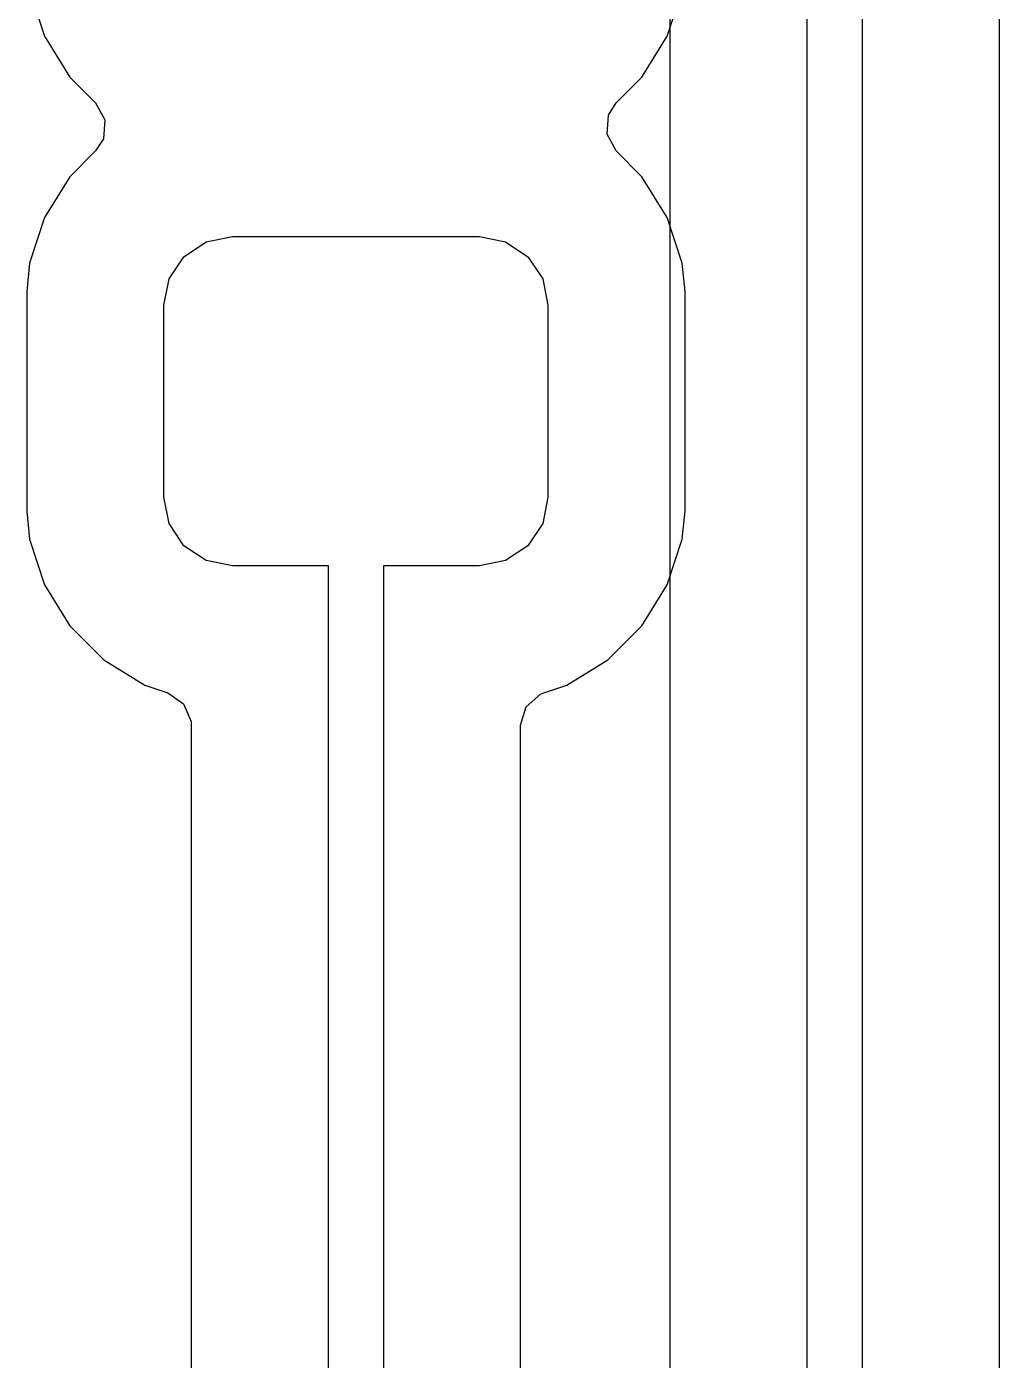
# Model space of a CAD drawing. Header units: inches. Extents: x 6.57 to 9.79, y -8.72 to -3.17.
# Drawn here: x 8.3627 to 8.5024, y -5.6034 to -5.412 of the extents above; entities that cross this region are included whole.
import ezdxf

# ---------------------------------------------------------------- set-up
doc = ezdxf.new("R2010")
doc.units = ezdxf.units.IN
doc.header["$MEASUREMENT"] = 0
doc.layers.add('B.Cu', color=153, linetype='CONTINUOUS', true_color=0x4d7fc4)

msp = doc.modelspace()

# ---------------------------------------------------------------- linework, layer by layer
at = {"layer": 'B.Cu', "linetype": 'CONTINUOUS'}
for p, q in [((8.47479, -6.31337), (8.47479, -5.26528)), ((8.48266, -5.26528), (8.48266, -6.31174)), ((8.45508, -5.28321), (8.45508, -6.30996)), ((8.50237, -5.94942), (8.50237, -5.28321)), ((8.36315, -5.40685), (8.36532, -5.41341)), ((8.45468, -5.41341), (8.45685, -5.40685)), ((8.36532, -5.41341), (8.36532, -5.41341)), ((8.36532, -5.41341), (8.36895, -5.41929)), ((8.45105, -5.41929), (8.45468, -5.41341)), ((8.36895, -5.41929), (8.37264, -5.42297)), ((8.44787, -5.42246), (8.45105, -5.41929)), ((8.37264, -5.42297), (8.37395, -5.42539)), ((8.44624, -5.42472), (8.44736, -5.42297)), ((8.44736, -5.42297), (8.44787, -5.42246)), ((8.37395, -5.42539), (8.37376, -5.42813)), ((8.44605, -5.42746), (8.44624, -5.42472)), ((8.44736, -5.42988), (8.44605, -5.42746)), ((8.37376, -5.42813), (8.37264, -5.42988)), ((8.37264, -5.42988), (8.36895, -5.43357)), ((8.45105, -5.43357), (8.44736, -5.42988)), ((8.36895, -5.43357), (8.36532, -5.43945)), ((8.45468, -5.43945), (8.45105, -5.43357)), ((8.36532, -5.43945), (8.36315, -5.446)), ((8.36532, -5.43945), (8.36532, -5.43945)), ((8.45685, -5.446), (8.45468, -5.43945)), ((8.38852, -5.44292), (8.39228, -5.44217)), ((8.39228, -5.44217), (8.42772, -5.44217)), ((8.42772, -5.44217), (8.43148, -5.44292)), ((8.38532, -5.44506), (8.38852, -5.44292)), ((8.43148, -5.44292), (8.43468, -5.44506)), ((8.36315, -5.446), (8.36274, -5.45005)), ((8.36315, -5.446), (8.36315, -5.446)), ((8.36315, -5.446), (8.36315, -5.446)), ((8.38319, -5.44825), (8.38532, -5.44506)), ((8.43468, -5.44506), (8.43681, -5.44825)), ((8.45726, -5.45005), (8.45685, -5.446)), ((8.38244, -5.45202), (8.38319, -5.44825)), ((8.43681, -5.44825), (8.43756, -5.45202)), ((8.36274, -5.45005), (8.36274, -5.48155)), ((8.45726, -5.48155), (8.45726, -5.45005)), ((8.38244, -5.47958), (8.38244, -5.45202)), ((8.43756, -5.45202), (8.43756, -5.47958)), ((8.38319, -5.48334), (8.38244, -5.47958)), ((8.43756, -5.47958), (8.43681, -5.48334)), ((8.36274, -5.48155), (8.36274, -5.48155)), ((8.36274, -5.48155), (8.36315, -5.48559)), ((8.45685, -5.48559), (8.45726, -5.48155)), ((8.38532, -5.48654), (8.38319, -5.48334)), ((8.43681, -5.48334), (8.43468, -5.48654)), ((8.36315, -5.48559), (8.36315, -5.48559)), ((8.36315, -5.48559), (8.36532, -5.49215)), ((8.38852, -5.48867), (8.38532, -5.48654)), ((8.43468, -5.48654), (8.43148, -5.48867)), ((8.45468, -5.49215), (8.45685, -5.48559)), ((8.39228, -5.48942), (8.38852, -5.48867)), ((8.43148, -5.48867), (8.42772, -5.48942)), ((8.40606, -5.48942), (8.39228, -5.48942)), ((8.40606, -5.63893), (8.40606, -5.48942)), ((8.42772, -5.48942), (8.41394, -5.48942)), ((8.41394, -5.48942), (8.41394, -5.63893)), ((8.36532, -5.49215), (8.36532, -5.49215)), ((8.36532, -5.49215), (8.36895, -5.49803)), ((8.45105, -5.49803), (8.45468, -5.49215)), ((8.36895, -5.49803), (8.37383, -5.50291)), ((8.44617, -5.50291), (8.45105, -5.49803)), ((8.37383, -5.50291), (8.37971, -5.50654)), ((8.44029, -5.50654), (8.44617, -5.50291)), ((8.37971, -5.50654), (8.38301, -5.50763)), ((8.38301, -5.50763), (8.38527, -5.5092)), ((8.43442, -5.50963), (8.4365, -5.50782)), ((8.4365, -5.50782), (8.43699, -5.50763)), ((8.43699, -5.50763), (8.44029, -5.50654)), ((8.38527, -5.5092), (8.38633, -5.51174)), ((8.43364, -5.51227), (8.43442, -5.50963)), ((8.38633, -5.51174), (8.38636, -5.51227)), ((8.38636, -5.51227), (8.38636, -5.62717)), ((8.43364, -5.62717), (8.43364, -5.51227))]:
    msp.add_line(p, q, dxfattribs=at)

doc.saveas('drawing.dxf')
